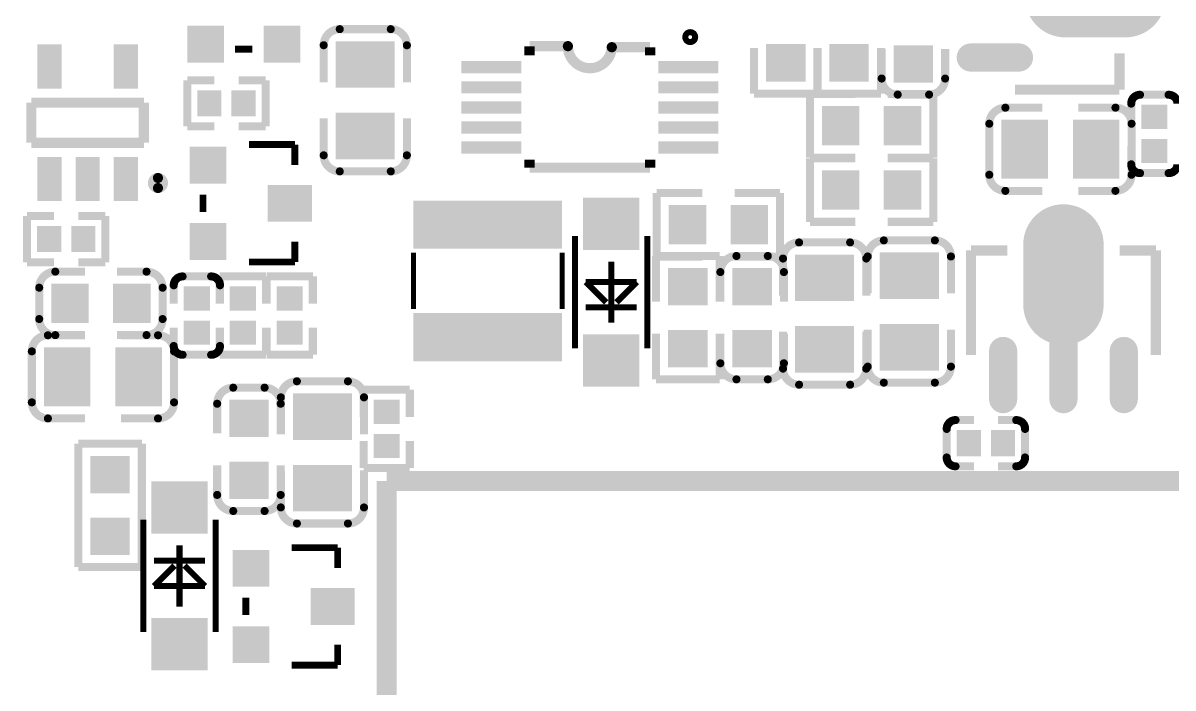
# Model space of a CAD drawing. Extents: x 1752 to 2872, y 74 to 1038.
# Drawn here: x 1946.4 to 2060.9, y 409.1 to 475.3 of the extents above; entities that cross this region are included whole.
import ezdxf

# ---------------------------------------------------------------- set-up
doc = ezdxf.new("R2010")
doc.units = 0
doc.header["$MEASUREMENT"] = 0
doc.layers.add('BOTTOMOVERLAY', color=54, linetype='CONTINUOUS')
doc.layers.add('BOTTOMPASTE', color=16, linetype='CONTINUOUS')

msp = doc.modelspace()

# ---------------------------------------------------------------- linework, layer by layer
at = {"layer": 'BOTTOMOVERLAY'}
for points, const_width in [([(1976.322, 473.135, -0.414214), (1977.922, 474.735)], 0.8), ([(1983.002, 474.735, -0.414213), (1984.602, 473.135)], 0.8), ([(2012.313, 473.949, -196.823382), (2012.313, 473.939)], 0.6), ([(2004.998, 472.938, -0.980461), (2000.629, 473.04)], 1.016), ([(2033.46, 468.22, -0.414213), (2031.86, 469.82)], 0.8), ([(2038.18, 469.82, -0.414213), (2036.58, 468.22)], 0.8), ([(2056.698, 467.322, -0.414214), (2057.578, 468.202)], 0.8), ([(2060.418, 468.202, -0.414214), (2061.298, 467.322)], 0.8), ([(2042.571, 465.318, -0.414213), (2044.171, 466.918)], 0.8), ([(2055.131, 466.918, -0.414214), (2056.73, 465.318)], 0.8), ([(1977.922, 460.575, -0.414213), (1976.322, 462.175)], 0.8), ([(1984.602, 462.175, -0.414214), (1983.002, 460.575)], 0.8), ([(2057.578, 460.402, -0.414214), (2056.698, 461.282)], 0.8), ([(2061.298, 461.282, -0.414214), (2060.418, 460.402)], 0.8), ([(2044.171, 458.638, -0.414214), (2042.571, 460.238)], 0.8), ([(2056.73, 460.238, -0.414213), (2055.13, 458.638)], 0.8), ([(2022.041, 451.901, -0.414214), (2023.641, 453.501)], 0.8), ([(2028.721, 453.501, -0.414213), (2030.321, 451.901)], 0.8), ([(2030.474, 452.104, -0.414214), (2032.074, 453.704)], 0.8), ([(2037.154, 453.704, -0.414213), (2038.754, 452.104)], 0.8), ([(2015.808, 450.554, -0.414213), (2017.408, 452.154)], 0.8), ([(2020.528, 452.154, -0.414213), (2022.128, 450.554)], 0.8), ([(1948.008, 448.997, -0.414213), (1949.608, 450.597)], 0.8), ([(1958.687, 450.597, -0.414213), (1960.287, 448.997)], 0.8), ([(1961.398, 449.237, -0.414214), (1962.278, 450.117)], 0.8), ([(1965.118, 450.117, -0.414214), (1965.998, 449.237)], 0.8), ([(1949.608, 444.277, -0.414213), (1948.008, 445.877)], 0.8), ([(1960.287, 445.877, -0.414213), (1958.687, 444.277)], 0.8), ([(1947.271, 442.661, -0.414213), (1948.871, 444.261)], 0.8), ([(1959.831, 444.261, -0.414214), (1961.431, 442.661)], 0.8), ([(1962.278, 442.317, -0.414214), (1961.398, 443.197)], 0.8), ([(1965.998, 443.197, -0.414214), (1965.118, 442.317)], 0.8), ([(2017.408, 439.874, -0.414213), (2015.808, 441.474)], 0.8), ([(2022.128, 441.474, -0.414213), (2020.528, 439.874)], 0.8), ([(2023.641, 439.341, -0.414213), (2022.041, 440.941)], 0.8), ([(2030.321, 440.941, -0.414214), (2028.721, 439.341)], 0.8), ([(2032.074, 439.544, -0.414213), (2030.474, 441.144)], 0.8), ([(2038.754, 441.144, -0.414214), (2037.154, 439.544)], 0.8), ([(1972.055, 438.083, -0.414214), (1973.655, 439.683)], 0.8), ([(1978.734, 439.683, -0.414213), (1980.334, 438.083)], 0.8), ([(1965.719, 437.448, -0.414213), (1967.319, 439.048)], 0.8), ([(1970.439, 439.048, -0.414213), (1972.039, 437.448)], 0.8), ([(1948.871, 435.982, -0.414214), (1947.271, 437.582)], 0.8), ([(1961.431, 437.582, -0.414213), (1959.831, 435.982)], 0.8), ([(2038.334, 434.938, -0.414214), (2039.214, 435.818)], 0.8), ([(2045.254, 435.818, -0.414214), (2046.134, 434.938)], 0.8), ([(2039.214, 431.218, -0.414214), (2038.334, 432.098)], 0.8), ([(2046.134, 432.098, -0.414214), (2045.254, 431.218)], 0.8), ([(1967.319, 426.768, -0.414213), (1965.719, 428.368)], 0.8), ([(1972.039, 428.368, -0.414213), (1970.439, 426.768)], 0.8), ([(1973.654, 425.523, -0.414213), (1972.055, 427.123)], 0.8), ([(1980.334, 427.123, -0.414214), (1978.734, 425.523)], 0.8)]:
    msp.add_lwpolyline(points, format="xyb", dxfattribs=dict(at, const_width=const_width))
for points, const_width in [([(1983.002, 474.735), (1977.922, 474.735)], 0.8), ([(1969.225, 472.735), (1967.498, 472.735)], 0.68), ([(1976.322, 469.455), (1976.322, 473.135)], 0.8), ([(1984.602, 469.455), (1984.602, 473.135)], 0.8), ([(1996.813, 472.145), (1996.813, 473.04)], 1.016), ([(2000.629, 473.04), (1996.813, 473.04)], 1.016), ([(2008.813, 472.938), (2004.998, 472.938)], 1.016), ([(2008.813, 472.145), (2008.813, 472.938)], 1.016), ([(2019.16, 468.322), (2019.16, 472.862)], 0.8), ([(2025.46, 468.322), (2025.46, 472.862)], 0.8), ([(2025.48, 468.322), (2025.48, 472.862)], 0.8), ([(2031.78, 468.322), (2031.78, 472.862)], 0.8), ([(2031.86, 469.82), (2031.86, 472.76)], 0.8), ([(2038.18, 469.82), (2038.18, 472.76)], 0.8), ([(2055.528, 468.717), (2055.528, 472.316)], 1.016), ([(1962.744, 465.05), (1962.744, 469.65)], 0.8), ([(1965.444, 469.65), (1962.744, 469.65)], 0.8), ([(1970.544, 469.65), (1967.844, 469.65)], 0.8), ([(1970.544, 465.05), (1970.544, 469.65)], 0.8), ([(2025.48, 468.322), (2019.16, 468.322)], 0.8), ([(2024.715, 461.955), (2024.715, 468.275)], 0.8), ([(2029.255, 468.275), (2024.715, 468.275)], 0.8), ([(2031.78, 468.322), (2025.46, 468.322)], 0.8), ([(2036.995, 468.275), (2032.455, 468.275)], 0.8), ([(2036.58, 468.22), (2033.46, 468.22)], 0.8), ([(2036.995, 461.955), (2036.995, 468.275)], 0.8), ([(2055.528, 468.717), (2045.127, 468.717)], 1.016), ([(2060.418, 468.202), (2057.578, 468.202)], 0.8), ([(1947.227, 463.42), (1947.227, 467.42)], 1.016), ([(1958.427, 467.42), (1947.227, 467.42)], 1.016), ([(1958.427, 463.42), (1958.427, 467.42)], 1.016), ([(2047.851, 466.918), (2044.171, 466.918)], 0.8), ([(2055.131, 466.918), (2051.451, 466.918)], 0.8), ([(2056.698, 465.502), (2056.698, 467.302)], 0.8), ([(1976.322, 462.175), (1976.322, 465.855)], 0.8), ([(1984.602, 462.175), (1984.602, 465.855)], 0.8), ([(1965.444, 465.05), (1962.744, 465.05)], 0.8), ([(1970.544, 465.05), (1967.844, 465.05)], 0.8), ([(2042.571, 460.238), (2042.571, 465.318)], 0.8), ([(2056.73, 460.238), (2056.73, 465.318)], 0.8), ([(1958.427, 463.42), (1947.227, 463.42)], 1.016), ([(1973.451, 463.245), (1968.879, 463.245)], 0.68), ([(1973.451, 461.213), (1973.451, 463.245)], 0.68), ([(2056.698, 461.302), (2056.698, 463.102)], 0.8), ([(1996.813, 460.944), (1996.813, 461.742)], 1.016), ([(2008.813, 460.944), (1996.813, 460.944)], 1.016), ([(2008.813, 460.944), (2008.813, 461.742)], 1.016), ([(2029.255, 461.955), (2024.715, 461.955)], 0.8), ([(2024.715, 455.554), (2024.715, 461.874)], 0.8), ([(2029.255, 461.874), (2024.715, 461.874)], 0.8), ([(2036.995, 461.955), (2032.455, 461.955)], 0.8), ([(2036.995, 461.874), (2032.455, 461.874)], 0.8), ([(2036.995, 455.554), (2036.995, 461.874)], 0.8), ([(1983.002, 460.575), (1977.922, 460.575)], 0.8), ([(2060.418, 460.402), (2057.578, 460.402)], 0.8), ([(2047.851, 458.638), (2044.171, 458.638)], 0.8), ([(2055.13, 458.638), (2051.451, 458.638)], 0.8), ([(1964.307, 456.54), (1964.307, 458.267)], 0.68), ([(2014.015, 458.42), (2009.475, 458.42)], 0.8), ([(2009.475, 452.1), (2009.475, 458.42)], 0.8), ([(2021.755, 458.42), (2017.215, 458.42)], 0.8), ([(2021.755, 452.1), (2021.755, 458.42)], 0.8), ([(1946.793, 451.537), (1946.793, 456.137)], 0.8), ([(1949.493, 456.137), (1946.793, 456.137)], 0.8), ([(1954.593, 456.137), (1951.893, 456.137)], 0.8), ([(1954.593, 451.537), (1954.593, 456.137)], 0.8), ([(2029.255, 455.554), (2024.715, 455.554)], 0.8), ([(2036.995, 455.554), (2032.455, 455.554)], 0.8), ([(2001.347, 442.954), (2001.347, 454.154)], 0.6), ([(2008.547, 442.954), (2008.547, 454.154)], 0.6), ([(1973.451, 451.561), (1973.451, 453.593)], 0.68), ([(2028.721, 453.501), (2023.641, 453.501)], 0.8), ([(2037.154, 453.704), (2032.074, 453.704)], 0.8), ([(1985.254, 446.872), (1985.254, 452.472)], 0.508), ([(2000.054, 446.872), (2000.054, 452.472)], 0.508), ([(2015.727, 452.154), (2009.407, 452.154)], 0.8), ([(2009.407, 447.614), (2009.407, 452.154)], 0.8), ([(2014.015, 452.1), (2009.475, 452.1)], 0.8), ([(2015.727, 447.614), (2015.727, 452.154)], 0.8), ([(2021.755, 452.1), (2017.215, 452.1)], 0.8), ([(2020.528, 452.154), (2017.408, 452.154)], 0.8), ([(2022.041, 448.221), (2022.041, 451.901)], 0.8), ([(2030.321, 448.221), (2030.321, 451.901)], 0.8), ([(2030.474, 448.424), (2030.474, 452.104)], 0.8), ([(2038.754, 448.424), (2038.754, 452.104)], 0.8), ([(2044.355, 452.705), (2040.756, 452.705)], 1.016), ([(2040.756, 442.304), (2040.756, 452.705)], 1.016), ([(2059.155, 452.705), (2055.555, 452.705)], 1.016), ([(2059.155, 442.304), (2059.155, 452.705)], 1.016), ([(1949.493, 451.537), (1946.793, 451.537)], 0.8), ([(1952.548, 450.597), (1949.608, 450.597)], 0.8), ([(1954.593, 451.537), (1951.893, 451.537)], 0.8), ([(1958.687, 450.597), (1955.747, 450.597)], 0.8), ([(1973.451, 451.561), (1968.879, 451.561)], 0.68), ([(2004.947, 445.506), (2004.947, 451.602)], 0.6), ([(1965.118, 450.117), (1962.278, 450.117)], 0.8), ([(1970.57, 450.117), (1965.97, 450.117)], 0.8), ([(1965.97, 447.417), (1965.97, 450.117)], 0.8), ([(1970.57, 447.417), (1970.57, 450.117)], 0.8), ([(1975.243, 450.117), (1970.643, 450.117)], 0.8), ([(1970.643, 447.417), (1970.643, 450.117)], 0.8), ([(1975.243, 447.417), (1975.243, 450.117)], 0.8), ([(2004.439, 447.538), (2002.407, 449.57)], 0.6), ([(2005.963, 449.57), (2002.407, 449.57)], 0.6), ([(2005.455, 447.538), (2007.487, 449.57)], 0.6), ([(2007.487, 449.57), (2005.963, 449.57)], 0.6), ([(2015.808, 447.614), (2015.808, 450.554)], 0.8), ([(2022.128, 447.614), (2022.128, 450.554)], 0.8), ([(1948.008, 445.877), (1948.008, 448.997)], 0.8), ([(1960.287, 445.877), (1960.287, 448.997)], 0.8), ([(1961.398, 447.417), (1961.398, 449.217)], 0.8), ([(1965.998, 447.417), (1965.998, 449.217)], 0.8), ([(2007.487, 447.03), (2002.407, 447.03)], 0.6), ([(1961.398, 443.217), (1961.398, 445.017)], 0.8), ([(1965.97, 442.317), (1965.97, 445.017)], 0.8), ([(1965.998, 443.217), (1965.998, 445.017)], 0.8), ([(1970.57, 442.317), (1970.57, 445.017)], 0.8), ([(1970.643, 442.317), (1970.643, 445.017)], 0.8), ([(1975.243, 442.317), (1975.243, 445.017)], 0.8), ([(1952.551, 444.261), (1948.871, 444.261)], 0.8), ([(1952.547, 444.277), (1949.608, 444.277)], 0.8), ([(1958.687, 444.277), (1955.747, 444.277)], 0.8), ([(1959.831, 444.261), (1956.151, 444.261)], 0.8), ([(2009.407, 439.874), (2009.407, 444.414)], 0.8), ([(2015.727, 439.874), (2015.727, 444.414)], 0.8), ([(2015.808, 441.474), (2015.808, 444.414)], 0.8), ([(2022.041, 440.941), (2022.041, 444.621)], 0.8), ([(2022.128, 441.474), (2022.128, 444.414)], 0.8), ([(2030.321, 440.941), (2030.321, 444.621)], 0.8), ([(2030.474, 441.144), (2030.474, 444.824)], 0.8), ([(2038.754, 441.144), (2038.754, 444.824)], 0.8), ([(1947.271, 437.582), (1947.271, 442.661)], 0.8), ([(1961.431, 437.582), (1961.431, 442.661)], 0.8), ([(1965.118, 442.317), (1962.278, 442.317)], 0.8), ([(1970.57, 442.317), (1965.97, 442.317)], 0.8), ([(1975.243, 442.317), (1970.643, 442.317)], 0.8), ([(1978.734, 439.683), (1973.655, 439.683)], 0.8), ([(2015.727, 439.874), (2009.407, 439.874)], 0.8), ([(2020.528, 439.874), (2017.408, 439.874)], 0.8), ([(2028.721, 439.341), (2023.641, 439.341)], 0.8), ([(2037.154, 439.544), (2032.074, 439.544)], 0.8), ([(1970.439, 439.048), (1967.319, 439.048)], 0.8), ([(1972.055, 434.403), (1972.055, 438.083)], 0.8), ([(1984.895, 438.84), (1980.295, 438.84)], 0.8), ([(1980.295, 436.14), (1980.295, 438.84)], 0.8), ([(1980.334, 434.403), (1980.334, 438.083)], 0.8), ([(1984.895, 436.14), (1984.895, 438.84)], 0.8), ([(1965.719, 434.508), (1965.719, 437.448)], 0.8), ([(1972.039, 434.508), (1972.039, 437.448)], 0.8), ([(1952.551, 435.982), (1948.871, 435.982)], 0.8), ([(1959.831, 435.982), (1956.151, 435.982)], 0.8), ([(2041.034, 435.818), (2039.234, 435.818)], 0.8), ([(2045.234, 435.818), (2043.434, 435.818)], 0.8), ([(2038.334, 432.098), (2038.334, 434.938)], 0.8), ([(2046.134, 432.098), (2046.134, 434.938)], 0.8), ([(1951.902, 421.18), (1951.902, 433.46)], 0.8), ([(1958.222, 433.46), (1951.902, 433.46)], 0.8), ([(1958.222, 421.18), (1958.222, 433.46)], 0.8), ([(1980.295, 431.04), (1980.295, 433.74)], 0.8), ([(1984.895, 431.04), (1984.895, 433.74)], 0.8), ([(1965.719, 428.368), (1965.719, 431.308)], 0.8), ([(1972.039, 428.368), (1972.039, 431.308)], 0.8), ([(2041.034, 431.218), (2039.234, 431.218)], 0.8), ([(2045.234, 431.218), (2043.434, 431.218)], 0.8), ([(1972.055, 427.123), (1972.055, 430.803)], 0.8), ([(1984.895, 431.04), (1980.295, 431.04)], 0.8), ([(1980.334, 427.123), (1980.334, 430.803)], 0.8), ([(1982.595, 277.36), (1982.595, 429.758)], 2), ([(2215.663, 429.758), (1982.595, 429.758)], 2), ([(1970.439, 426.768), (1967.319, 426.768)], 0.8), ([(1958.371, 414.71), (1958.371, 425.91)], 0.6), ([(1965.571, 414.71), (1965.571, 425.91)], 0.6), ([(1978.734, 425.523), (1973.655, 425.523)], 0.8), ([(1961.971, 417.262), (1961.971, 423.358)], 0.6), ([(1977.718, 423.114), (1973.147, 423.114)], 0.68), ([(1977.718, 421.082), (1977.718, 423.114)], 0.68), ([(1958.222, 421.18), (1951.902, 421.18)], 0.8), ([(1964.511, 421.834), (1959.431, 421.834)], 0.6), ([(1959.431, 419.294), (1961.463, 421.326)], 0.6), ([(1964.511, 419.294), (1962.479, 421.326)], 0.6), ([(1960.955, 419.294), (1959.431, 419.294)], 0.6), ([(1964.511, 419.294), (1960.955, 419.294)], 0.6), ([(1968.575, 416.408), (1968.575, 418.135)], 0.68), ([(1977.718, 411.43), (1977.718, 413.462)], 0.68), ([(1977.718, 411.43), (1973.147, 411.43)], 0.68)]:
    msp.add_lwpolyline(points, dxfattribs=dict(at, const_width=const_width))
for points, const_width in [([(1977.922, 474.535, 1), (1977.922, 474.935, 1)], 0.4), ([(1983.002, 474.535, 1), (1983.002, 474.935, 1)], 0.4), ([(2012.313, 473.799, 1), (2012.313, 474.099, 1)], 0.3), ([(2012.313, 473.789, 1), (2012.313, 474.089, 1)], 0.3), ([(1976.322, 472.935, 1), (1976.322, 473.335, 1)], 0.4), ([(1984.602, 472.935, 1), (1984.602, 473.335, 1)], 0.4), ([(2000.629, 472.786, 1), (2000.629, 473.294, 1)], 0.508), ([(2004.998, 472.684, 1), (2004.998, 473.192, 1)], 0.508), ([(2031.86, 469.62, 1), (2031.86, 470.02, 1)], 0.4), ([(2038.18, 469.62, 1), (2038.18, 470.02, 1)], 0.4), ([(2033.46, 468.02, 1), (2033.46, 468.42, 1)], 0.4), ([(2036.58, 468.02, 1), (2036.58, 468.42, 1)], 0.4), ([(2057.578, 468.002, 1), (2057.578, 468.402, 1)], 0.4), ([(2060.418, 468.002, 1), (2060.418, 468.402, 1)], 0.4), ([(2044.171, 466.718, 1), (2044.171, 467.118, 1)], 0.4), ([(2055.131, 466.718, 1), (2055.131, 467.118, 1)], 0.4), ([(2056.698, 467.122, 1), (2056.698, 467.522, 1)], 0.4), ([(2042.571, 465.118, 1), (2042.571, 465.518, 1)], 0.4), ([(2056.73, 465.118, 1), (2056.73, 465.518, 1)], 0.4), ([(1976.322, 461.975, 1), (1976.322, 462.375, 1)], 0.4), ([(1984.602, 461.975, 1), (1984.602, 462.375, 1)], 0.4), ([(2056.698, 461.082, 1), (2056.698, 461.482, 1)], 0.4), ([(1959.827, 459.92, 1), (1959.827, 458.92, 1)], 1), ([(1959.827, 459.67, 1), (1959.827, 460.17, 1)], 0.5), ([(1977.922, 460.375, 1), (1977.922, 460.775, 1)], 0.4), ([(1983.002, 460.375, 1), (1983.002, 460.775, 1)], 0.4), ([(2042.571, 460.038, 1), (2042.571, 460.438, 1)], 0.4), ([(2056.73, 460.038, 1), (2056.73, 460.438, 1)], 0.4), ([(2057.578, 460.202, 1), (2057.578, 460.602, 1)], 0.4), ([(2060.418, 460.202, 1), (2060.418, 460.602, 1)], 0.4), ([(1959.827, 458.67, 1), (1959.827, 459.17, 1)], 0.5), ([(2044.171, 458.438, 1), (2044.171, 458.838, 1)], 0.4), ([(2055.13, 458.438, 1), (2055.13, 458.838, 1)], 0.4), ([(2023.641, 453.301, 1), (2023.641, 453.701, 1)], 0.4), ([(2028.721, 453.301, 1), (2028.721, 453.701, 1)], 0.4), ([(2032.074, 453.504, 1), (2032.074, 453.904, 1)], 0.4), ([(2037.154, 453.504, 1), (2037.154, 453.904, 1)], 0.4), ([(2017.408, 451.954, 1), (2017.408, 452.354, 1)], 0.4), ([(2020.528, 451.954, 1), (2020.528, 452.354, 1)], 0.4), ([(2022.041, 451.701, 1), (2022.041, 452.101, 1)], 0.4), ([(2030.321, 451.701, 1), (2030.321, 452.101, 1)], 0.4), ([(2030.474, 451.904, 1), (2030.474, 452.304, 1)], 0.4), ([(2038.754, 451.904, 1), (2038.754, 452.304, 1)], 0.4), ([(1949.608, 450.397, 1), (1949.608, 450.797, 1)], 0.4), ([(1958.687, 450.397, 1), (1958.687, 450.797, 1)], 0.4), ([(1962.278, 449.917, 1), (1962.278, 450.317, 1)], 0.4), ([(1965.118, 449.917, 1), (1965.118, 450.317, 1)], 0.4), ([(2015.808, 450.354, 1), (2015.808, 450.754, 1)], 0.4), ([(2022.128, 450.354, 1), (2022.128, 450.754, 1)], 0.4), ([(1948.008, 448.797, 1), (1948.008, 449.197, 1)], 0.4), ([(1960.287, 448.797, 1), (1960.287, 449.197, 1)], 0.4), ([(1961.398, 449.037, 1), (1961.398, 449.437, 1)], 0.4), ([(1965.998, 449.037, 1), (1965.998, 449.437, 1)], 0.4), ([(1948.008, 445.677, 1), (1948.008, 446.077, 1)], 0.4), ([(1960.287, 445.677, 1), (1960.287, 446.077, 1)], 0.4), ([(1948.871, 444.061, 1), (1948.871, 444.461, 1)], 0.4), ([(1949.608, 444.077, 1), (1949.608, 444.477, 1)], 0.4), ([(1958.687, 444.077, 1), (1958.687, 444.477, 1)], 0.4), ([(1959.831, 444.061, 1), (1959.831, 444.461, 1)], 0.4), ([(1947.271, 442.461, 1), (1947.271, 442.861, 1)], 0.4), ([(1961.398, 442.997, 1), (1961.398, 443.397, 1)], 0.4), ([(1961.431, 442.461, 1), (1961.431, 442.861, 1)], 0.4), ([(1965.998, 442.997, 1), (1965.998, 443.397, 1)], 0.4), ([(1962.278, 442.117, 1), (1962.278, 442.517, 1)], 0.4), ([(1965.118, 442.117, 1), (1965.118, 442.517, 1)], 0.4), ([(2015.808, 441.274, 1), (2015.808, 441.674, 1)], 0.4), ([(2022.128, 441.274, 1), (2022.128, 441.674, 1)], 0.4), ([(2022.041, 440.741, 1), (2022.041, 441.141, 1)], 0.4), ([(2030.321, 440.741, 1), (2030.321, 441.141, 1)], 0.4), ([(2030.474, 440.944, 1), (2030.474, 441.344, 1)], 0.4), ([(2038.754, 440.944, 1), (2038.754, 441.344, 1)], 0.4), ([(1973.655, 439.483, 1), (1973.655, 439.883, 1)], 0.4), ([(1978.734, 439.483, 1), (1978.734, 439.883, 1)], 0.4), ([(2017.408, 439.674, 1), (2017.408, 440.074, 1)], 0.4), ([(2020.528, 439.674, 1), (2020.528, 440.074, 1)], 0.4), ([(2023.641, 439.141, 1), (2023.641, 439.541, 1)], 0.4), ([(2028.721, 439.141, 1), (2028.721, 439.541, 1)], 0.4), ([(2032.074, 439.344, 1), (2032.074, 439.744, 1)], 0.4), ([(2037.154, 439.344, 1), (2037.154, 439.744, 1)], 0.4), ([(1967.319, 438.848, 1), (1967.319, 439.248, 1)], 0.4), ([(1970.439, 438.848, 1), (1970.439, 439.248, 1)], 0.4), ([(1972.055, 437.883, 1), (1972.055, 438.283, 1)], 0.4), ([(1980.334, 437.883, 1), (1980.334, 438.283, 1)], 0.4), ([(1947.271, 437.382, 1), (1947.271, 437.782, 1)], 0.4), ([(1961.431, 437.382, 1), (1961.431, 437.782, 1)], 0.4), ([(1965.719, 437.248, 1), (1965.719, 437.648, 1)], 0.4), ([(1972.039, 437.248, 1), (1972.039, 437.648, 1)], 0.4), ([(1948.871, 435.782, 1), (1948.871, 436.182, 1)], 0.4), ([(1959.831, 435.782, 1), (1959.831, 436.182, 1)], 0.4), ([(2039.214, 435.618, 1), (2039.214, 436.018, 1)], 0.4), ([(2045.254, 435.618, 1), (2045.254, 436.018, 1)], 0.4), ([(2038.334, 434.738, 1), (2038.334, 435.138, 1)], 0.4), ([(2046.134, 434.738, 1), (2046.134, 435.138, 1)], 0.4), ([(2038.334, 431.898, 1), (2038.334, 432.298, 1)], 0.4), ([(2039.214, 431.018, 1), (2039.214, 431.418, 1)], 0.4), ([(2045.254, 431.018, 1), (2045.254, 431.418, 1)], 0.4), ([(2046.134, 431.898, 1), (2046.134, 432.298, 1)], 0.4), ([(1965.719, 428.168, 1), (1965.719, 428.568, 1)], 0.4), ([(1972.039, 428.168, 1), (1972.039, 428.568, 1)], 0.4), ([(1967.319, 426.568, 1), (1967.319, 426.968, 1)], 0.4), ([(1970.439, 426.568, 1), (1970.439, 426.968, 1)], 0.4), ([(1972.055, 426.923, 1), (1972.055, 427.323, 1)], 0.4), ([(1980.334, 426.923, 1), (1980.334, 427.323, 1)], 0.4), ([(1973.654, 425.323, 1), (1973.654, 425.723, 1)], 0.4), ([(1978.734, 425.323, 1), (1978.734, 425.723, 1)], 0.4)]:
    msp.add_lwpolyline(points, format="xyb", close=True, dxfattribs=dict(at, const_width=const_width))
at = {"layer": 'BOTTOMPASTE'}
for points, const_width in [([(2056.125, 477.916), (2050.125, 477.916)], 8), ([(2045.528, 471.912), (2040.728, 471.912)], 2.8), ([(2049.955, 453.302), (2049.955, 447.302)], 8), ([(2049.955, 443.501), (2049.955, 437.901)], 2.8), ([(2043.951, 442.704), (2043.951, 437.904)], 2.8), ([(2055.96, 442.704), (2055.96, 437.904)], 2.8)]:
    msp.add_lwpolyline(points, dxfattribs=dict(at, const_width=const_width))
for points, const_width in [([(2050.125, 475.916, 1), (2050.125, 479.916, 1)], 4), ([(2056.125, 475.916, 1), (2056.125, 479.916, 1)], 4), ([(2040.728, 471.212, 1), (2040.728, 472.612, 1)], 1.4), ([(2045.528, 471.212, 1), (2045.528, 472.612, 1)], 1.4), ([(2049.955, 451.302, 1), (2049.955, 455.302, 1)], 4), ([(2049.955, 445.302, 1), (2049.955, 449.302, 1)], 4), ([(2049.955, 442.801, 1), (2049.955, 444.201, 1)], 1.4), ([(2043.951, 442.004, 1), (2043.951, 443.404, 1)], 1.4), ([(2055.96, 442.004, 1), (2055.96, 443.404, 1)], 1.4), ([(2043.951, 437.204, 1), (2043.951, 438.604, 1)], 1.4), ([(2049.955, 437.201, 1), (2049.955, 438.601, 1)], 1.4), ([(2055.96, 437.204, 1), (2055.96, 438.604, 1)], 1.4)]:
    msp.add_lwpolyline(points, format="xyb", close=True, dxfattribs=dict(at, const_width=const_width))
for points in [[(1966.4, 475.072), (1962.743, 475.072), (1966.4, 471.414), (1962.743, 471.414)], [(1974, 475.072), (1970.343, 475.072), (1974, 471.414), (1970.343, 471.414)], [(1947.827, 468.82), (1950.227, 468.82), (1947.827, 473.22), (1950.227, 473.22)], [(1955.427, 468.82), (1957.827, 468.82), (1955.427, 473.22), (1957.827, 473.22)], [(1977.522, 473.535), (1977.522, 468.895), (1983.402, 473.535), (1983.402, 468.895)], [(2024.28, 469.522), (2024.28, 473.242), (2020.36, 469.522), (2020.36, 473.242)], [(2026.66, 473.242), (2026.66, 469.522), (2030.58, 473.242), (2030.58, 469.522)], [(2033.06, 473.14), (2033.06, 469.42), (2036.98, 473.14), (2036.98, 469.42)], [(1996.009, 470.334), (1996.009, 471.553), (1990.009, 470.334), (1990.009, 471.553)], [(2015.618, 470.334), (2015.618, 471.553), (2009.618, 470.334), (2009.618, 471.553)], [(1996.009, 468.334), (1996.009, 469.553), (1990.009, 468.334), (1990.009, 469.553)], [(2015.618, 468.334), (2015.618, 469.553), (2009.618, 468.334), (2009.618, 469.553)], [(1966.144, 468.65), (1963.744, 468.65), (1966.144, 466.05), (1963.744, 466.05)], [(1969.544, 468.65), (1967.144, 468.65), (1969.544, 466.05), (1967.144, 466.05)], [(1996.009, 466.334), (1996.009, 467.553), (1990.009, 466.334), (1990.009, 467.553)], [(2015.618, 466.334), (2015.618, 467.553), (2009.618, 466.334), (2009.618, 467.553)], [(2029.635, 467.075), (2025.915, 467.075), (2029.635, 463.155), (2025.915, 463.155)], [(2035.795, 467.075), (2032.075, 467.075), (2035.795, 463.155), (2032.075, 463.155)], [(2060.298, 464.802), (2060.298, 467.202), (2057.698, 464.802), (2057.698, 467.202)], [(1977.522, 466.415), (1977.522, 461.775), (1983.402, 466.415), (1983.402, 461.775)], [(1996.009, 464.334), (1996.009, 465.553), (1990.009, 464.334), (1990.009, 465.553)], [(2015.618, 464.334), (2015.618, 465.553), (2009.618, 464.334), (2009.618, 465.553)], [(2048.411, 465.718), (2043.771, 465.718), (2048.411, 459.838), (2043.771, 459.838)], [(2055.53, 465.718), (2050.891, 465.718), (2055.53, 459.838), (2050.891, 459.838)], [(2060.298, 461.402), (2060.298, 463.802), (2057.698, 461.402), (2057.698, 463.802)], [(1966.644, 459.365), (1966.644, 463.022), (1962.987, 459.365), (1962.987, 463.022)], [(1996.009, 462.334), (1996.009, 463.553), (1990.009, 462.334), (1990.009, 463.553)], [(2015.618, 462.334), (2015.618, 463.553), (2009.618, 462.334), (2009.618, 463.553)], [(1947.827, 457.62), (1950.227, 457.62), (1947.827, 462.02), (1950.227, 462.02)], [(1951.627, 457.62), (1954.027, 457.62), (1951.627, 462.02), (1954.027, 462.02)], [(1955.427, 457.62), (1957.827, 457.62), (1955.427, 462.02), (1957.827, 462.02)], [(2029.635, 460.674), (2025.915, 460.674), (2029.635, 456.754), (2025.915, 456.754)], [(2035.795, 460.674), (2032.075, 460.674), (2035.795, 456.754), (2032.075, 456.754)], [(1975.143, 455.565), (1975.143, 459.222), (1970.743, 455.565), (1970.743, 459.222)], [(2007.747, 457.954), (2002.147, 457.954), (2007.747, 452.754), (2002.147, 452.754)], [(2000.053, 452.871), (2000.053, 457.671), (1985.254, 452.871), (1985.254, 457.671)], [(2014.395, 457.22), (2010.675, 457.22), (2014.395, 453.3), (2010.675, 453.3)], [(2020.555, 457.22), (2016.835, 457.22), (2020.555, 453.3), (2016.835, 453.3)], [(1950.193, 455.137), (1947.793, 455.137), (1950.193, 452.537), (1947.793, 452.537)], [(1953.593, 455.137), (1951.193, 455.137), (1953.593, 452.537), (1951.193, 452.537)], [(1966.644, 451.765), (1966.644, 455.422), (1962.987, 451.765), (1962.987, 455.422)], [(2023.241, 452.301), (2023.241, 447.661), (2029.121, 452.301), (2029.121, 447.661)], [(2037.554, 447.864), (2037.554, 452.504), (2031.674, 447.864), (2031.674, 452.504)], [(2010.607, 450.954), (2010.607, 447.234), (2014.527, 450.954), (2014.527, 447.234)], [(2017.008, 450.954), (2017.008, 447.234), (2020.928, 450.954), (2020.928, 447.234)], [(1952.928, 449.397), (1949.208, 449.397), (1952.928, 445.477), (1949.208, 445.477)], [(1959.087, 449.397), (1955.367, 449.397), (1959.087, 445.477), (1955.367, 445.477)], [(1962.398, 449.117), (1962.398, 446.717), (1964.998, 449.117), (1964.998, 446.717)], [(1966.97, 449.117), (1966.97, 446.717), (1969.57, 449.117), (1969.57, 446.717)], [(1971.643, 449.117), (1971.643, 446.717), (1974.243, 449.117), (1974.243, 446.717)], [(2000.053, 441.672), (2000.053, 446.472), (1985.254, 441.672), (1985.254, 446.472)], [(1962.398, 445.717), (1962.398, 443.317), (1964.998, 445.717), (1964.998, 443.317)], [(1966.97, 445.717), (1966.97, 443.317), (1969.57, 445.717), (1969.57, 443.317)], [(1971.643, 445.717), (1971.643, 443.317), (1974.243, 445.717), (1974.243, 443.317)], [(2037.554, 440.744), (2037.554, 445.384), (2031.674, 440.744), (2031.674, 445.384)], [(2007.747, 444.354), (2002.147, 444.354), (2007.747, 439.154), (2002.147, 439.154)], [(2010.607, 444.794), (2010.607, 441.074), (2014.527, 444.794), (2014.527, 441.074)], [(2017.008, 444.794), (2017.008, 441.074), (2020.928, 444.794), (2020.928, 441.074)], [(2023.241, 445.181), (2023.241, 440.541), (2029.121, 445.181), (2029.121, 440.541)], [(1953.111, 443.061), (1948.471, 443.061), (1953.111, 437.182), (1948.471, 437.182)], [(1960.231, 443.061), (1955.591, 443.061), (1960.231, 437.182), (1955.591, 437.182)], [(1979.134, 433.843), (1979.134, 438.483), (1973.255, 433.843), (1973.255, 438.483)], [(1970.839, 434.128), (1970.839, 437.848), (1966.919, 434.128), (1966.919, 437.848)], [(1983.895, 435.44), (1983.895, 437.84), (1981.295, 435.44), (1981.295, 437.84)], [(1983.895, 432.04), (1983.895, 434.44), (1981.295, 432.04), (1981.295, 434.44)], [(2041.734, 434.818), (2039.334, 434.818), (2041.734, 432.218), (2039.334, 432.218)], [(2045.134, 434.818), (2042.734, 434.818), (2045.134, 432.218), (2042.734, 432.218)], [(1957.022, 428.54), (1957.022, 432.26), (1953.102, 428.54), (1953.102, 432.26)], [(1970.839, 427.968), (1970.839, 431.688), (1966.919, 427.968), (1966.919, 431.688)], [(1979.134, 426.723), (1979.134, 431.363), (1973.255, 426.723), (1973.255, 431.363)], [(1959.171, 424.51), (1964.771, 424.51), (1959.171, 429.71), (1964.771, 429.71)], [(1957.022, 422.38), (1957.022, 426.1), (1953.102, 422.38), (1953.102, 426.1)], [(1970.911, 419.233), (1970.911, 422.891), (1967.254, 419.233), (1967.254, 422.891)], [(1979.41, 415.433), (1979.41, 419.091), (1975.01, 415.433), (1975.01, 419.091)], [(1959.171, 410.91), (1964.771, 410.91), (1959.171, 416.11), (1964.771, 416.11)], [(1970.911, 411.633), (1970.911, 415.291), (1967.254, 411.633), (1967.254, 415.291)]]:
    msp.add_solid(points, dxfattribs=at)

doc.saveas('drawing.dxf')
